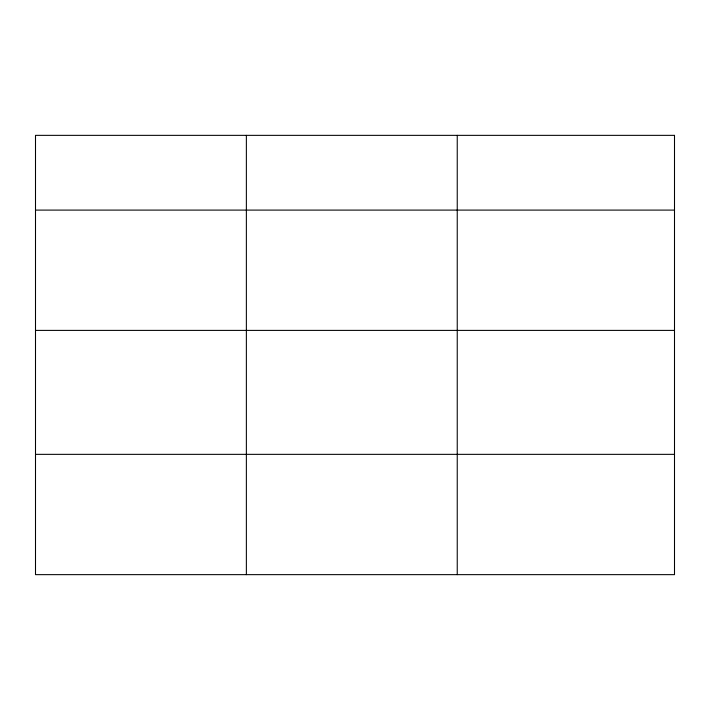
<?xml version="1.0" encoding="UTF-8"?>
<svg xmlns="http://www.w3.org/2000/svg" width="710" height="710" viewBox="0 0 710 710"><rect width="100%" height="100%" fill="white"/><g stroke="black" fill="none" stroke-linecap="round" stroke-linejoin="round"><path stroke-width="1.06" d="M35.5 210.098L674.5 210.098M35.5 330.398L674.5 330.398M35.5 454.347L674.5 454.347M457.24 135.353L457.24 574.647M246.37 135.353L246.37 574.647M674.5 135.353L35.5 135.353L35.5 574.647L674.5 574.647L674.5 135.353"/></g></svg>
